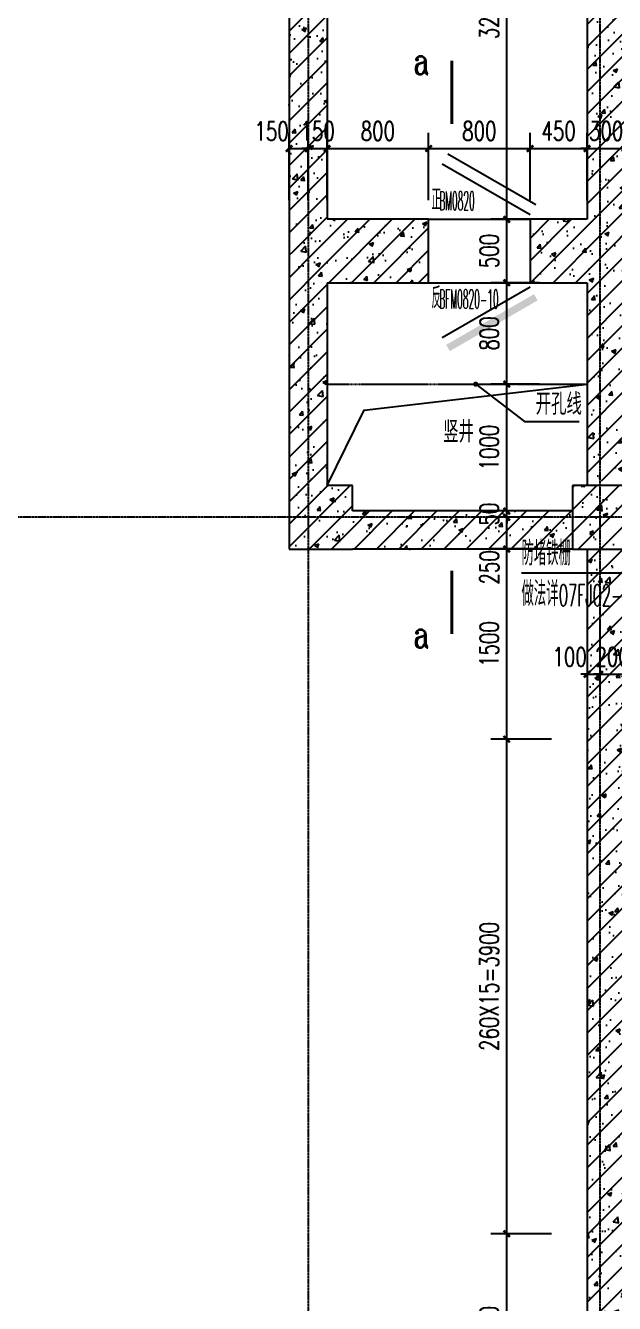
# Model space of a CAD drawing. Extents: x 0 to 2037025, y -2738621 to 0.
# Drawn here: x 971255 to 975899, y -1376163 to -1366085 of the extents above; entities that cross this region are included whole.
import ezdxf

# ---------------------------------------------------------------- set-up
doc = ezdxf.new("R2010")
doc.units = 0
doc.header["$LTSCALE"] = 10
doc.header["$MEASUREMENT"] = 0
doc.linetypes.add('DASH', pattern=[0.35, 0.25, -0.1])
doc.linetypes.add('DOTE', pattern=[2.42, 2, -0.2, 0.02, -0.2])
for name, color, linetype in [('COLUMN', 4, 'Continuous'), ('DIM_LEAD', 3, 'Continuous'), ('DIM_SYMB', 3, 'Continuous'), ('DOTE', 1, 'DOTE'), ('PUB_DIM', 3, 'Continuous'), ('PUB_HATCH', 252, 'Continuous'), ('PUB_TEXT', 7, 'Continuous'), ('WALL', 4, 'Continuous'), ('WINDOW', 2, 'Continuous'), ('人防-防护设备', 142, 'Continuous')]:
    doc.layers.add(name, color=color, linetype=linetype)
doc.styles.add('_TCH_DIM', font='SIMPLEX.shx', dxfattribs={"width": 0.7, "bigfont": 'GBCBIG.shx'})
doc.styles.add('_TCH_DIM_T3', font='simplex_.ttf', dxfattribs={"width": 0.705882, "bigfont": 'GBCBIG'})
doc.styles.add('_TCH_DIM_T3_T3', font='SIMPLEX', dxfattribs={"width": 0.49827, "bigfont": 'GBCBIG'})
doc.styles.add('_TCH_LABEL', font='COMPLEX', dxfattribs={"bigfont": 'GBCBIG'})
doc.styles.get("Standard").update_dxf_attribs({"font": 'gbenor.shx', "bigfont": 'gbcbig.shx'})
doc.dimstyles.new('_TCH_ARCH&&50', dxfattribs={"dimtxt": 148.75, "dimasz": 50, "dimexe": 125, "dimexo": 150, "dimgap": 63.125, "dimtad": 1, "dimdec": 0, "dimzin": 0, "dimdsep": 46, "dimtxsty": '_TCH_DIM_T3', "dimblk": 'ARCHTICK', "dimcen": 0.09, "dimclrt": 7, "dimazin": 2, "dimtfac": 1, "dimtdec": 0, "dimtix": 1, "dimtmove": 2, "dimatfit": 3, "dimfxl": 0, "dimtolj": 1, "dimtzin": 0, "dimarcsym": 0})
pattern_1 = [(45, (0, 0), (-88.388348, 88.388348), []), (50, (0, 0), (358.63009, -31.37607), [37.5, -412.5]), (355, (0, 0), (-69.37567, 376.09607), [30, -330]), (100.4514, (29.9, -2.6), (289.25469, 344.71977), [31.870095, -350.571056]), (46.1842, (0, 100), (533.62052, -82.75951), [56.25, -618.75]), (96.6356, (44.47, 93.1), (467.33135, 487.05894), [47.80514, -525.8565]), (351.1842, (0, 100), (467.33097, 487.0593), [45, -495]), (21, (50, 75), (298.453526, -201.309445), [37.5, -412.5]), (326, (50, 75), (121.657666, 362.57502), [30, -330]), (71.4514, (74.87, 58.22), (420.111314, 161.26525), [31.870095, -350.571056]), (37.5, (0, 0), (6.079928, 166.446927), [0, -326, 0, -335, 0, -331.25]), (7.5, (0, 0), (131.534769, 197.205856), [0, -191, 0, -318.5, 0, -126.25]), (327.5, (-111.5, 0), (266.911218, -11.277436), [0, -125, 0, -390, 0, -517.5]), (317.5, (-161.5, 0), (291.593085, 50.05249), [0, -162.5, 0, -259, 0, -367.5])]

# ---------------------------------------------------------------- blocks, each defined once
blk = doc.blocks.new('_ArchTick')
at = {"color": 0, "linetype": 'ByBlock', "const_width": 0.4}
blk.add_lwpolyline([(-0.5, -0.5), (0.5, 0.5)], dxfattribs=at)
blk = doc.blocks.new('*D565')
at = {"layer": 'Defpoints', "color": 0, "transparency": 16777216}
for p in [(975684, -1370629), (975784, -1370629), (975784, -1371201)]:
    blk.add_point(p, dxfattribs=at)
at = {"layer": 'PUB_DIM', "color": 0, "lineweight": -2, "transparency": 16777216}
for p, q in [((975684, -1370779), (975684, -1371326)), ((975784, -1370779), (975784, -1371326)), ((975684, -1371201), (975634, -1371201)), ((975684, -1371201), (975784, -1371201)), ((975784, -1371201), (975834, -1371201))]:
    blk.add_line(p, q, dxfattribs=at)
at = {"layer": 'PUB_DIM', "color": 0, "lineweight": -2, "transparency": 16777216, "xscale": 50, "yscale": 50, "zscale": 50}
blk.add_blockref('_ArchTick', (975684, -1371201), dxfattribs=at)
at = {"layer": 'PUB_DIM', "color": 0, "lineweight": -2, "transparency": 16777216, "xscale": 50, "yscale": 50, "zscale": 50, "rotation": 180}
blk.add_blockref('_ArchTick', (975784, -1371201), dxfattribs=at)
at = {"layer": 'PUB_DIM', "color": 7, "transparency": 16777216, "insert": (975546, -1371064), "char_height": 148.8, "attachment_point": 5, "style": '_TCH_DIM_T3'}
blk.add_mtext('\\A1;100', dxfattribs=at)
blk = doc.blocks.new('*D566')
at = {"layer": 'Defpoints', "color": 0, "transparency": 16777216}
for p in [(975784, -1370629), (975984, -1370629), (975984, -1371201)]:
    blk.add_point(p, dxfattribs=at)
at = {"layer": 'PUB_DIM', "color": 0, "lineweight": -2, "transparency": 16777216}
for p, q in [((975784, -1370779), (975784, -1371326)), ((975984, -1370779), (975984, -1371326)), ((975784, -1371201), (975734, -1371201)), ((975784, -1371201), (975984, -1371201)), ((975984, -1371201), (976034, -1371201))]:
    blk.add_line(p, q, dxfattribs=at)
at = {"layer": 'PUB_DIM', "color": 0, "lineweight": -2, "transparency": 16777216, "xscale": 50, "yscale": 50, "zscale": 50}
blk.add_blockref('_ArchTick', (975784, -1371201), dxfattribs=at)
at = {"layer": 'PUB_DIM', "color": 0, "lineweight": -2, "transparency": 16777216, "xscale": 50, "yscale": 50, "zscale": 50, "rotation": 180}
blk.add_blockref('_ArchTick', (975984, -1371201), dxfattribs=at)
at = {"layer": 'PUB_DIM', "color": 7, "transparency": 16777216, "insert": (975884, -1371063), "char_height": 148.8, "attachment_point": 5, "style": '_TCH_DIM_T3'}
blk.add_mtext('\\A1;200', dxfattribs=at)
blk = doc.blocks.new('*D645')
at = {"layer": 'Defpoints', "color": 0, "transparency": 16777216}
for p in [(975984, -1367055), (975684, -1367613), (975984, -1367613)]:
    blk.add_point(p, dxfattribs=at)
at = {"layer": 'PUB_DIM', "color": 0, "lineweight": -2, "transparency": 16777216}
for p, q in [((975684, -1367463), (975684, -1366930)), ((975984, -1367463), (975984, -1366930)), ((975684, -1367055), (975634, -1367055)), ((975684, -1367055), (975984, -1367055)), ((975984, -1367055), (976034, -1367055))]:
    blk.add_line(p, q, dxfattribs=at)
at = {"layer": 'PUB_DIM', "color": 0, "lineweight": -2, "transparency": 16777216, "xscale": 50, "yscale": 50, "zscale": 50}
blk.add_blockref('_ArchTick', (975684, -1367055), dxfattribs=at)
at = {"layer": 'PUB_DIM', "color": 0, "lineweight": -2, "transparency": 16777216, "xscale": 50, "yscale": 50, "zscale": 50, "rotation": 180}
blk.add_blockref('_ArchTick', (975984, -1367055), dxfattribs=at)
at = {"layer": 'PUB_DIM', "color": 7, "transparency": 16777216, "insert": (975834, -1366917), "char_height": 148.8, "attachment_point": 5, "style": '_TCH_DIM_T3'}
blk.add_mtext('\\A1;300', dxfattribs=at)
blk = doc.blocks.new('*D646')
at = {"layer": 'Defpoints', "color": 0, "transparency": 16777216}
for p in [(975684, -1367055), (975234, -1367613), (975684, -1367613)]:
    blk.add_point(p, dxfattribs=at)
at = {"layer": 'PUB_DIM', "color": 0, "lineweight": -2, "transparency": 16777216}
for p, q in [((975234, -1367463), (975234, -1366930)), ((975684, -1367463), (975684, -1366930)), ((975234, -1367055), (975684, -1367055))]:
    blk.add_line(p, q, dxfattribs=at)
at = {"layer": 'PUB_DIM', "color": 0, "lineweight": -2, "transparency": 16777216, "xscale": 50, "yscale": 50, "zscale": 50, "rotation": 180}
blk.add_blockref('_ArchTick', (975234, -1367055), dxfattribs=at)
at = {"layer": 'PUB_DIM', "color": 0, "lineweight": -2, "transparency": 16777216, "xscale": 50, "yscale": 50, "zscale": 50}
blk.add_blockref('_ArchTick', (975684, -1367055), dxfattribs=at)
at = {"layer": 'PUB_DIM', "color": 7, "transparency": 16777216, "insert": (975459, -1366916), "char_height": 148.8, "attachment_point": 5, "style": '_TCH_DIM_T3'}
blk.add_mtext('\\A1;450', dxfattribs=at)
blk = doc.blocks.new('*D647')
at = {"layer": 'Defpoints', "color": 0, "transparency": 16777216}
for p in [(975234, -1367055), (974434, -1367613), (975234, -1367613)]:
    blk.add_point(p, dxfattribs=at)
at = {"layer": 'PUB_DIM', "color": 0, "lineweight": -2, "transparency": 16777216}
for p, q in [((974434, -1367463), (974434, -1366930)), ((975234, -1367463), (975234, -1366930)), ((974434, -1367055), (975234, -1367055))]:
    blk.add_line(p, q, dxfattribs=at)
at = {"layer": 'PUB_DIM', "color": 0, "lineweight": -2, "transparency": 16777216, "xscale": 50, "yscale": 50, "zscale": 50, "rotation": 180}
blk.add_blockref('_ArchTick', (974434, -1367055), dxfattribs=at)
at = {"layer": 'PUB_DIM', "color": 0, "lineweight": -2, "transparency": 16777216, "xscale": 50, "yscale": 50, "zscale": 50}
blk.add_blockref('_ArchTick', (975234, -1367055), dxfattribs=at)
at = {"layer": 'PUB_DIM', "color": 7, "transparency": 16777216, "insert": (974834, -1366917), "char_height": 148.8, "attachment_point": 5, "style": '_TCH_DIM_T3'}
blk.add_mtext('\\A1;800', dxfattribs=at)
blk = doc.blocks.new('*D648')
at = {"layer": 'Defpoints', "color": 0, "transparency": 16777216}
for p in [(974434, -1367055), (973634, -1367613), (974434, -1367613)]:
    blk.add_point(p, dxfattribs=at)
at = {"layer": 'PUB_DIM', "color": 0, "lineweight": -2, "transparency": 16777216}
for p, q in [((973634, -1367463), (973634, -1366930)), ((974434, -1367463), (974434, -1366930)), ((973634, -1367055), (974434, -1367055))]:
    blk.add_line(p, q, dxfattribs=at)
at = {"layer": 'PUB_DIM', "color": 0, "lineweight": -2, "transparency": 16777216, "xscale": 50, "yscale": 50, "zscale": 50, "rotation": 180}
blk.add_blockref('_ArchTick', (973634, -1367055), dxfattribs=at)
at = {"layer": 'PUB_DIM', "color": 0, "lineweight": -2, "transparency": 16777216, "xscale": 50, "yscale": 50, "zscale": 50}
blk.add_blockref('_ArchTick', (974434, -1367055), dxfattribs=at)
at = {"layer": 'PUB_DIM', "color": 7, "transparency": 16777216, "insert": (974034, -1366917), "char_height": 148.8, "attachment_point": 5, "style": '_TCH_DIM_T3'}
blk.add_mtext('\\A1;800', dxfattribs=at)
blk = doc.blocks.new('*D649')
at = {"layer": 'Defpoints', "color": 0, "transparency": 16777216}
for p in [(973634, -1367055), (973484, -1367613), (973634, -1367613)]:
    blk.add_point(p, dxfattribs=at)
at = {"layer": 'PUB_DIM', "color": 0, "lineweight": -2, "transparency": 16777216}
for p, q in [((973484, -1367463), (973484, -1366930)), ((973634, -1367463), (973634, -1366930)), ((973484, -1367055), (973434, -1367055)), ((973484, -1367055), (973634, -1367055)), ((973634, -1367055), (973684, -1367055))]:
    blk.add_line(p, q, dxfattribs=at)
at = {"layer": 'PUB_DIM', "color": 0, "lineweight": -2, "transparency": 16777216, "xscale": 50, "yscale": 50, "zscale": 50}
blk.add_blockref('_ArchTick', (973484, -1367055), dxfattribs=at)
at = {"layer": 'PUB_DIM', "color": 0, "lineweight": -2, "transparency": 16777216, "xscale": 50, "yscale": 50, "zscale": 50, "rotation": 180}
blk.add_blockref('_ArchTick', (973634, -1367055), dxfattribs=at)
at = {"layer": 'PUB_DIM', "color": 7, "transparency": 16777216, "insert": (973559, -1366917), "char_height": 148.8, "attachment_point": 5, "style": '_TCH_DIM_T3'}
blk.add_mtext('\\A1;150', dxfattribs=at)
blk = doc.blocks.new('*D650')
at = {"layer": 'Defpoints', "color": 0, "transparency": 16777216}
for p in [(973484, -1367055), (973334, -1367613), (973484, -1367613)]:
    blk.add_point(p, dxfattribs=at)
at = {"layer": 'PUB_DIM', "color": 0, "lineweight": -2, "transparency": 16777216}
for p, q in [((973334, -1367463), (973334, -1366930)), ((973484, -1367463), (973484, -1366930)), ((973334, -1367055), (973484, -1367055))]:
    blk.add_line(p, q, dxfattribs=at)
at = {"layer": 'PUB_DIM', "color": 0, "lineweight": -2, "transparency": 16777216, "xscale": 50, "yscale": 50, "zscale": 50, "rotation": 180}
blk.add_blockref('_ArchTick', (973334, -1367055), dxfattribs=at)
at = {"layer": 'PUB_DIM', "color": 0, "lineweight": -2, "transparency": 16777216, "xscale": 50, "yscale": 50, "zscale": 50}
blk.add_blockref('_ArchTick', (973484, -1367055), dxfattribs=at)
at = {"layer": 'PUB_DIM', "color": 7, "transparency": 16777216, "insert": (973196, -1366918), "char_height": 148.8, "attachment_point": 5, "style": '_TCH_DIM_T3'}
blk.add_mtext('\\A1;150', dxfattribs=at)
blk = doc.blocks.new('*D661')
at = {"layer": 'Defpoints', "color": 0, "transparency": 16777216}
for p in [(975050, -1364413), (975459, -1364413), (975459, -1367613)]:
    blk.add_point(p, dxfattribs=at)
at = {"layer": 'PUB_DIM', "color": 0, "lineweight": -2, "transparency": 16777216}
for p, q in [((975309, -1364413), (974925, -1364413)), ((975050, -1367613), (975050, -1364413)), ((975309, -1367613), (974925, -1367613))]:
    blk.add_line(p, q, dxfattribs=at)
at = {"layer": 'PUB_DIM', "color": 0, "lineweight": -2, "transparency": 16777216, "xscale": 50, "yscale": 50, "zscale": 50}
for p, rotation in [((975050, -1364413), 90), ((975050, -1367613), 270)]:
    blk.add_blockref('_ArchTick', p, dxfattribs=dict(at, rotation=rotation))
at = {"layer": 'PUB_DIM', "color": 7, "transparency": 16777216, "insert": (974912, -1366013), "char_height": 148.8, "attachment_point": 5, "rotation": 90, "style": '_TCH_DIM_T3'}
blk.add_mtext('\\A1;3200', dxfattribs=at)
blk = doc.blocks.new('*D662')
at = {"layer": 'Defpoints', "color": 0, "transparency": 16777216}
for p in [(975050, -1367613), (975459, -1367613), (975459, -1368113)]:
    blk.add_point(p, dxfattribs=at)
at = {"layer": 'PUB_DIM', "color": 0, "lineweight": -2, "transparency": 16777216}
for p, q in [((975309, -1367613), (974925, -1367613)), ((975050, -1368113), (975050, -1367613)), ((975309, -1368113), (974925, -1368113))]:
    blk.add_line(p, q, dxfattribs=at)
at = {"layer": 'PUB_DIM', "color": 0, "lineweight": -2, "transparency": 16777216, "xscale": 50, "yscale": 50, "zscale": 50}
for p, rotation in [((975050, -1367613), 90), ((975050, -1368113), 270)]:
    blk.add_blockref('_ArchTick', p, dxfattribs=dict(at, rotation=rotation))
at = {"layer": 'PUB_DIM', "color": 7, "transparency": 16777216, "insert": (974912, -1367863), "char_height": 148.8, "attachment_point": 5, "rotation": 90, "style": '_TCH_DIM_T3'}
blk.add_mtext('\\A1;500', dxfattribs=at)
blk = doc.blocks.new('*D663')
at = {"layer": 'Defpoints', "color": 0, "transparency": 16777216}
for p in [(975050, -1368113), (975459, -1368113), (975459, -1368913)]:
    blk.add_point(p, dxfattribs=at)
at = {"layer": 'PUB_DIM', "color": 0, "lineweight": -2, "transparency": 16777216}
for p, q in [((975309, -1368113), (974925, -1368113)), ((975050, -1368913), (975050, -1368113)), ((975309, -1368913), (974925, -1368913))]:
    blk.add_line(p, q, dxfattribs=at)
at = {"layer": 'PUB_DIM', "color": 0, "lineweight": -2, "transparency": 16777216, "xscale": 50, "yscale": 50, "zscale": 50}
for p, rotation in [((975050, -1368113), 90), ((975050, -1368913), 270)]:
    blk.add_blockref('_ArchTick', p, dxfattribs=dict(at, rotation=rotation))
at = {"layer": 'PUB_DIM', "color": 7, "transparency": 16777216, "insert": (974912, -1368513), "char_height": 148.8, "attachment_point": 5, "rotation": 90, "style": '_TCH_DIM_T3'}
blk.add_mtext('\\A1;800', dxfattribs=at)
blk = doc.blocks.new('*D664')
at = {"layer": 'Defpoints', "color": 0, "transparency": 16777216}
for p in [(975050, -1368913), (975459, -1368913), (975459, -1369913)]:
    blk.add_point(p, dxfattribs=at)
at = {"layer": 'PUB_DIM', "color": 0, "lineweight": -2, "transparency": 16777216}
for p, q in [((975309, -1368913), (974925, -1368913)), ((975050, -1369913), (975050, -1368913)), ((975309, -1369913), (974925, -1369913))]:
    blk.add_line(p, q, dxfattribs=at)
at = {"layer": 'PUB_DIM', "color": 0, "lineweight": -2, "transparency": 16777216, "xscale": 50, "yscale": 50, "zscale": 50}
for p, rotation in [((975050, -1368913), 90), ((975050, -1369913), 270)]:
    blk.add_blockref('_ArchTick', p, dxfattribs=dict(at, rotation=rotation))
at = {"layer": 'PUB_DIM', "color": 7, "transparency": 16777216, "insert": (974912, -1369413), "char_height": 148.8, "attachment_point": 5, "rotation": 90, "style": '_TCH_DIM_T3'}
blk.add_mtext('\\A1;1000', dxfattribs=at)
blk = doc.blocks.new('*D665')
at = {"layer": 'Defpoints', "color": 0, "transparency": 16777216}
for p in [(975050, -1369913), (975459, -1369913), (975459, -1369963)]:
    blk.add_point(p, dxfattribs=at)
at = {"layer": 'PUB_DIM', "color": 0, "lineweight": -2, "transparency": 16777216}
for p, q in [((975050, -1369913), (975050, -1369863)), ((975309, -1369913), (974925, -1369913)), ((975309, -1369963), (974925, -1369963)), ((975050, -1369963), (975050, -1369913)), ((975050, -1369963), (975050, -1370013))]:
    blk.add_line(p, q, dxfattribs=at)
at = {"layer": 'PUB_DIM', "color": 0, "lineweight": -2, "transparency": 16777216, "xscale": 50, "yscale": 50, "zscale": 50}
for p, rotation in [((975050, -1369913), 270), ((975050, -1369963), 90)]:
    blk.add_blockref('_ArchTick', p, dxfattribs=dict(at, rotation=rotation))
at = {"layer": 'PUB_DIM', "color": 7, "transparency": 16777216, "insert": (974912, -1369938), "char_height": 148.8, "attachment_point": 5, "rotation": 90, "style": '_TCH_DIM_T3'}
blk.add_mtext('\\A1;50', dxfattribs=at)
blk = doc.blocks.new('*D666')
at = {"layer": 'Defpoints', "color": 0, "transparency": 16777216}
for p in [(975050, -1369963), (975459, -1369963), (975459, -1370213)]:
    blk.add_point(p, dxfattribs=at)
at = {"layer": 'PUB_DIM', "color": 0, "lineweight": -2, "transparency": 16777216}
for p, q in [((975309, -1369963), (974925, -1369963)), ((975050, -1370213), (975050, -1369963)), ((975309, -1370213), (974925, -1370213))]:
    blk.add_line(p, q, dxfattribs=at)
at = {"layer": 'PUB_DIM', "color": 0, "lineweight": -2, "transparency": 16777216, "xscale": 50, "yscale": 50, "zscale": 50}
for p, rotation in [((975050, -1369963), 90), ((975050, -1370213), 270)]:
    blk.add_blockref('_ArchTick', p, dxfattribs=dict(at, rotation=rotation))
at = {"layer": 'PUB_DIM', "color": 7, "transparency": 16777216, "insert": (974913, -1370358), "char_height": 148.8, "attachment_point": 5, "rotation": 90, "style": '_TCH_DIM_T3'}
blk.add_mtext('\\A1;250', dxfattribs=at)
blk = doc.blocks.new('*D806')
at = {"layer": 'Defpoints', "color": 0, "transparency": 16777216}
for p in [(975050, -1370213), (975554, -1370213), (975554, -1371713)]:
    blk.add_point(p, dxfattribs=at)
at = {"layer": 'PUB_DIM', "color": 0, "lineweight": -2, "transparency": 16777216}
for p, q in [((975404, -1370213), (974925, -1370213)), ((975050, -1371713), (975050, -1370213)), ((975404, -1371713), (974925, -1371713))]:
    blk.add_line(p, q, dxfattribs=at)
at = {"layer": 'PUB_DIM', "color": 0, "lineweight": -2, "transparency": 16777216, "xscale": 50, "yscale": 50, "zscale": 50}
for p, rotation in [((975050, -1370213), 90), ((975050, -1371713), 270)]:
    blk.add_blockref('_ArchTick', p, dxfattribs=dict(at, rotation=rotation))
at = {"layer": 'PUB_DIM', "color": 7, "transparency": 16777216, "insert": (974912, -1370963), "char_height": 148.8, "attachment_point": 5, "rotation": 90, "style": '_TCH_DIM_T3'}
blk.add_mtext('\\A1;1500', dxfattribs=at)
blk = doc.blocks.new('*D807')
at = {"layer": 'Defpoints', "color": 0, "transparency": 16777216}
for p in [(975050, -1371713), (975554, -1371713), (975554, -1375613)]:
    blk.add_point(p, dxfattribs=at)
at = {"layer": 'PUB_DIM', "color": 0, "lineweight": -2, "transparency": 16777216}
for p, q in [((975404, -1371713), (974925, -1371713)), ((975050, -1375613), (975050, -1371713)), ((975404, -1375613), (974925, -1375613))]:
    blk.add_line(p, q, dxfattribs=at)
at = {"layer": 'PUB_DIM', "color": 0, "lineweight": -2, "transparency": 16777216, "xscale": 50, "yscale": 50, "zscale": 50}
for p, rotation in [((975050, -1371713), 90), ((975050, -1375613), 270)]:
    blk.add_blockref('_ArchTick', p, dxfattribs=dict(at, rotation=rotation))
at = {"layer": 'PUB_DIM', "color": 7, "transparency": 16777216, "insert": (974912, -1373663), "char_height": 148.75, "attachment_point": 5, "rotation": 90, "style": '_TCH_DIM_T3'}
blk.add_mtext('\\A1;260X15=3900', dxfattribs=at)
blk = doc.blocks.new('*D808')
at = {"layer": 'Defpoints', "color": 0, "transparency": 16777216}
for p in [(975050, -1375613), (975554, -1375613), (975554, -1377113)]:
    blk.add_point(p, dxfattribs=at)
at = {"layer": 'PUB_DIM', "color": 0, "lineweight": -2, "transparency": 16777216}
for p, q in [((975404, -1375613), (974925, -1375613)), ((975050, -1377113), (975050, -1375613)), ((975404, -1377113), (974925, -1377113))]:
    blk.add_line(p, q, dxfattribs=at)
at = {"layer": 'PUB_DIM', "color": 0, "lineweight": -2, "transparency": 16777216, "xscale": 50, "yscale": 50, "zscale": 50}
for p, rotation in [((975050, -1375613), 90), ((975050, -1377113), 270)]:
    blk.add_blockref('_ArchTick', p, dxfattribs=dict(at, rotation=rotation))
at = {"layer": 'PUB_DIM', "color": 7, "transparency": 16777216, "insert": (974912, -1376363), "char_height": 148.8, "attachment_point": 5, "rotation": 90, "style": '_TCH_DIM_T3'}
blk.add_mtext('\\A1;1500', dxfattribs=at)
blk = doc.blocks.new('$DorLib2D$00000196')
at = {"color": 0}
for p, q in [((-0.5, 0.357), (0.366, 0.857)), ((-0.5, -0.357), (0.366, -0.857)), ((-0.557, -0.456), (0.309, -0.956))]:
    blk.add_line(p, q, dxfattribs=at)
at = {"color": 0, "const_width": 0.0714}
blk.add_lwpolyline([(-0.557, 0.456), (0.309, 0.956)], dxfattribs=at)

msp = doc.modelspace()

# ---------------------------------------------------------------- hatches: boundary and pattern name
at = {"layer": 'PUB_HATCH'}
h = msp.add_hatch(dxfattribs=at)
h.set_pattern_fill('钢筋混凝土', color=256, scale=50, style=0)
h.set_pattern_definition(pattern_1)
h.paths.add_polyline_path([(973633.9, -1364713.1), (973333.9, -1364713.1), (973333.9, -1367863.1), (973533.9, -1367863.1), (973633.9, -1367613.1)])
h = msp.add_hatch(dxfattribs=at)
h.set_pattern_fill('钢筋混凝土', color=256, scale=50, style=0)
h.set_pattern_definition(pattern_1)
h.paths.add_polyline_path([(975983.9, -1364713.1), (975683.9, -1364713.1), (975683.9, -1367613.1), (975833.9, -1367838.1), (975983.9, -1367663.1)])
h = msp.add_hatch(dxfattribs=at)
h.set_pattern_fill('钢筋混凝土', color=256, scale=50, style=0)
h.set_pattern_definition(pattern_1)
h.paths.add_polyline_path([(973633.9, -1368113.1), (974433.9, -1368113.1), (974433.9, -1367613.1), (973633.9, -1367613.1), (973533.9, -1367863.1)])
h = msp.add_hatch(dxfattribs=at)
h.set_pattern_fill('钢筋混凝土', color=256, scale=50, style=0)
h.set_pattern_definition(pattern_1)
h.paths.add_polyline_path([(975683.9, -1367613.1), (975233.9, -1367613.1), (975233.9, -1368113.1), (975683.9, -1368113.1), (975833.9, -1367838.1)])
h = msp.add_hatch(dxfattribs=at)
h.set_pattern_fill('钢筋混凝土', color=256, scale=50, style=0)
h.set_pattern_definition(pattern_1)
h.paths.add_polyline_path([(975833.9, -1367838.1), (975983.9, -1367963.1), (977183.9, -1367963.1), (977350.6, -1367863.1), (977383.9, -1367663.1), (975983.9, -1367663.1)])
h = msp.add_hatch(dxfattribs=at)
h.set_pattern_fill('钢筋混凝土', color=256, scale=50, style=0)
h.set_pattern_definition(pattern_1)
h.paths.add_polyline_path([(973333.9, -1369713.1), (973633.9, -1369713.1), (973633.9, -1368113.1), (973533.9, -1367863.1), (973333.9, -1367863.1)])
h = msp.add_hatch(dxfattribs=at)
h.set_pattern_fill('钢筋混凝土', color=256, scale=50, style=0)
h.set_pattern_definition(pattern_1)
h.paths.add_polyline_path([(975833.9, -1367838.1), (975683.9, -1368113.1), (975683.9, -1369713.1), (975983.9, -1369613.1), (975983.9, -1367963.1)])
h = msp.add_hatch(dxfattribs=at)
h.set_pattern_fill('钢筋混凝土', color=256, scale=50, style=0)
h.set_pattern_definition(pattern_1)
h.paths.add_polyline_path([(973333.9, -1370213.1), (973833.9, -1370213.1), (973833.9, -1369713.1), (973333.9, -1369713.1)])
h = msp.add_hatch(dxfattribs=at)
h.set_pattern_fill('钢筋混凝土', color=256, scale=50, style=0)
h.set_pattern_definition(pattern_1)
h.paths.add_polyline_path([(975568.1, -1370213.1), (975983.9, -1370213.1), (975983.9, -1369713.1), (975568.1, -1369713.1)])
h = msp.add_hatch(dxfattribs=at)
h.set_pattern_fill('钢筋混凝土', color=256, scale=50, style=0)
h.set_pattern_definition(pattern_1)
h.paths.add_polyline_path([(973833.9, -1369913.1), (973833.9, -1370213.1), (975568.1, -1370213.1), (975568.1, -1369913.1)])
h = msp.add_hatch(dxfattribs=at)
h.set_pattern_fill('钢筋混凝土', color=256, scale=50, style=0)
h.set_pattern_definition(pattern_1)
h.paths.add_polyline_path([(975983.9, -1370213.1), (975683.9, -1370213.1), (975683.9, -1377213.1), (975983.9, -1377213.1)])

# ---------------------------------------------------------------- linework, layer by layer
at = {"linetype": 'DASH'}
msp.add_line((973633.9, -1368913.1), (975683.9, -1368913.1), dxfattribs=at)
msp.add_lwpolyline([(973633.9, -1369713.1), (973926.7, -1369118.4), (975683.9, -1368913.1)])
at = {"layer": 'COLUMN'}
for p, q in [((973333.9, -1369713.1), (973333.9, -1370213.1)), ((973833.9, -1369713.1), (973633.9, -1369713.1)), ((973833.9, -1369913.1), (973833.9, -1369713.1)), ((975983.9, -1369713.1), (975568.1, -1369713.1)), ((975568.1, -1369713.1), (975568.1, -1370213.1)), ((973333.9, -1370213.1), (973833.9, -1370213.1)), ((975568.1, -1370213.1), (975983.9, -1370213.1))]:
    msp.add_line(p, q, dxfattribs=at)
at = {"layer": 'DIM_LEAD'}
for p, q in [((974805.3, -1368913.1), (975190.4, -1369207.1)), ((974805.3, -1368913.1), (975190.4, -1369207.1)), ((975190.4, -1369207.1), (975620.4, -1369207.1)), ((976486.5, -1370402.7), (975166.7, -1370402.7))]:
    msp.add_line(p, q, dxfattribs=at)
at = {"layer": 'DIM_LEAD', "const_width": 20}
msp.add_lwpolyline([(974797.4, -1368907.1, 1), (974813.3, -1368919.2, 1)], format="xyb", close=True, dxfattribs=at)
msp.add_lwpolyline([(974797.4, -1368907.1, 1), (974813.3, -1368919.2, 1)], format="xyb", close=True, dxfattribs=at)
at = {"layer": 'DIM_SYMB', "const_width": 25}
for points in [[(974616.9, -1366361.8), (974616.9, -1366861.8)], [(974616.9, -1370384.4), (974616.9, -1370884.4)]]:
    msp.add_lwpolyline(points, dxfattribs=at)
at = {"layer": 'DOTE'}
for p, q in [((973483.9, -1353463.1), (973483.9, -1391563.1)), ((975783.9, -1353463.1), (975783.9, -1391563.1)), ((997483.9, -1369963.1), (960783.9, -1369963.1))]:
    msp.add_line(p, q, dxfattribs=at)
at = {"layer": 'WALL'}
for p, q in [((973333.9, -1364713.1), (973333.9, -1367863.1)), ((973633.9, -1364713.1), (973633.9, -1367613.1)), ((975683.9, -1364713.1), (975683.9, -1367613.1)), ((974433.9, -1367613.1), (973633.9, -1367613.1)), ((974433.9, -1368113.1), (974433.9, -1367613.1)), ((975683.9, -1367613.1), (975233.9, -1367613.1)), ((975233.9, -1367613.1), (975233.9, -1368113.1)), ((973333.9, -1367863.1), (973333.9, -1369713.1)), ((973633.9, -1368113.1), (974433.9, -1368113.1)), ((973633.9, -1368113.1), (973633.9, -1369713.1)), ((975233.9, -1368113.1), (975683.9, -1368113.1)), ((975683.9, -1368113.1), (975683.9, -1369713.1)), ((975568.1, -1369913.1), (973833.9, -1369913.1)), ((975833.9, -1370113.1), (975833.9, -1370113.1)), ((975858.9, -1370113.1), (975858.9, -1370113.1)), ((975883.9, -1370113.1), (975883.9, -1370113.1)), ((975568.1, -1370213.1), (973833.9, -1370213.1)), ((975683.9, -1370213.1), (975683.9, -1377213.1))]:
    msp.add_line(p, q, dxfattribs=at)
at = {"layer": 'WINDOW'}
for p, q in [((974433.9, -1367613.1), (975233.9, -1367613.1)), ((974433.9, -1368113.1), (975233.9, -1368113.1))]:
    msp.add_line(p, q, dxfattribs=at)

# ---------------------------------------------------------------- block references
at = {"layer": 'WINDOW', "xscale": -800, "yscale": -800, "zscale": -800}
msp.add_blockref('$DorLib2D$00000196', (974833.9, -1367863.1), dxfattribs=at)

# ---------------------------------------------------------------- texts
at = {"layer": 'PUB_TEXT'}
for s, height, style, width, p in [('a', 212.5, '_TCH_LABEL', 0.705882, (974313.3, -1366468)), ('防堵铁栅', 192.91, '_TCH_DIM', 0.7, (975166.7, -1370342.7)), ('做法详', 192.91, '_TCH_DIM', 0.7, (975166.7, -1370662.7)), ('07FJ02-100', 170, '_TCH_DIM', 0.494118, (975461.6, -1370662.7)), ('a', 212.5, '_TCH_LABEL', 0.705882, (974313.3, -1370990.7))]:
    msp.add_text(s, height=height, dxfattribs=dict(at, style=style, width=width)).set_placement(p)
at = {"layer": 'PUB_TEXT', "style": '_TCH_LABEL'}
msp.add_text('开孔线', height=168.79, dxfattribs=at).set_placement((975277.9, -1369154.6))
at = {"layer": 'PUB_TEXT'}
msp.add_text('竖井', height=168.79, dxfattribs=at).set_placement((974548.5, -1369372.8))
at = {"layer": '人防-防护设备', "style": '_TCH_DIM_T3_T3'}
for s, height, width, p in [('正', 168.8, 0.49827, (974456.3, -1367541.6)), ('BM0820', 148.75, 0.35172, (974517.6, -1367541.6)), ('反', 168.8, 0.49827, (974456.3, -1368316.3)), ('BFM0820-10', 148.75, 0.35172, (974517.6, -1368316.3))]:
    msp.add_text(s, height=height, dxfattribs=dict(at, width=width)).set_placement(p)

# ---------------------------------------------------------------- dimensions: what is measured, and where the dimension line sits
at = {"layer": 'PUB_DIM'}
for p1, p2, distance, picture, middle in [((975459.3, -1367613.1), (975459.3, -1364413.1), 409.1, '*D661', (974912, -1366013.1)), ((973483.9, -1367613.1), (973633.9, -1367613.1), 557.7, '*D649', (973558.9, -1366917.3)), ((973633.9, -1367613.1), (974433.9, -1367613.1), 557.7, '*D648', (974033.9, -1366917.3)), ((974433.9, -1367613.1), (975233.9, -1367613.1), 557.7, '*D647', (974833.9, -1366917.3)), ((975233.9, -1367613.1), (975683.9, -1367613.1), 557.7, '*D646', (975458.9, -1366915.5)), ((975683.9, -1367613.1), (975983.9, -1367613.1), 557.7, '*D645', (975833.9, -1366917.3)), ((975459.3, -1368113.1), (975459.3, -1367613.1), 409.1, '*D662', (974912, -1367863.1)), ((975459.3, -1368913.1), (975459.3, -1368113.1), 409.1, '*D663', (974912, -1368513.1)), ((975459.3, -1369913.1), (975459.3, -1368913.1), 409.1, '*D664', (974912, -1369413.1)), ((975459.3, -1369963.1), (975459.3, -1369913.1), 409.1, '*D665', (974912, -1369938.1)), ((975553.7, -1371713.1), (975553.7, -1370213.1), 503.5, '*D806', (974912, -1370963.1)), ((975783.9, -1370629.3), (975983.9, -1370629.3), -571.9, '*D566', (975883.9, -1371063.1)), ((975553.7, -1377113.1), (975553.7, -1375613.1), 503.5, '*D808', (974912, -1376363.1))]:
    dim = msp.add_aligned_dim(p1=p1, p2=p2, distance=distance, dimstyle='_TCH_ARCH&&50', dxfattribs=at)
    dim.commit()
    dim.dimension.update_dxf_attribs({"geometry": picture, "text_midpoint": middle})
for base, p1, p2, angle, picture, middle in [((973483.9, -1367055.4), (973333.9, -1367613.1), (973483.9, -1367613.1), 360, '*D650', (973196.4, -1366917.9)), ((975050.2, -1369963.1), (975459.3, -1370213.1), (975459.3, -1369963.1), 90, '*D666', (974912.7, -1370357.6)), ((975783.9, -1371201.2), (975683.9, -1370629.3), (975783.9, -1370629.3), 360, '*D565', (975546.4, -1371063.7))]:
    dim = msp.add_linear_dim(base=base, p1=p1, p2=p2, angle=angle, dimstyle='_TCH_ARCH&&50', dxfattribs=at)
    dim.commit()
    dim.dimension.update_dxf_attribs({"geometry": picture, "text_midpoint": middle, "dimtype": 129})
dim = msp.add_aligned_dim(p1=(975553.7, -1375613.1), p2=(975553.7, -1371713.1), distance=503.5, text='260X15=3900', dimstyle='_TCH_ARCH&&50', dxfattribs=at)
dim.commit()
dim.dimension.update_dxf_attribs({"geometry": '*D807', "text_midpoint": (974912, -1373663.1)})

doc.saveas('drawing.dxf')
